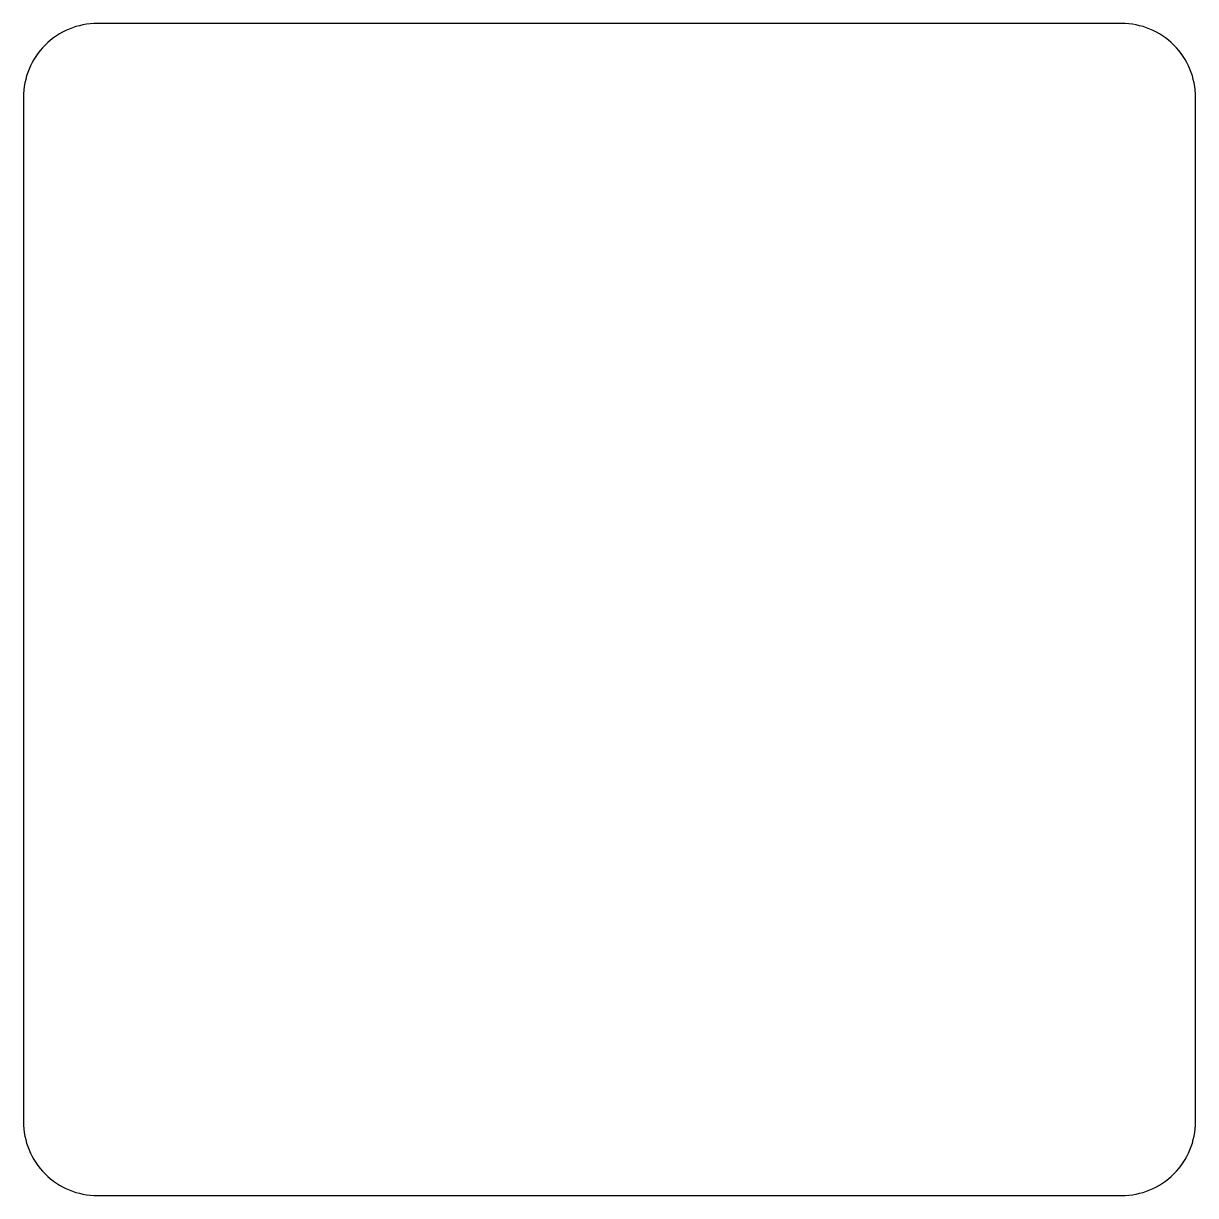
# Model space of a CAD drawing. Header units: millimetres. Extents: x -47.5 to 47.5, y -47.5 to 47.5.
import ezdxf

# ---------------------------------------------------------------- set-up
doc = ezdxf.new("R2010")
doc.units = ezdxf.units.MM
doc.layers.add('Edge.Cuts', color=7, linetype='Continuous')

msp = doc.modelspace()

# ---------------------------------------------------------------- linework, layer by layer
at = {"layer": 'Edge.Cuts'}
msp.add_lwpolyline([(-41.5, -47.5), (41.5, -47.5, 0.414214), (47.5, -41.5), (47.5, 41.5, 0.414214), (41.5, 47.5), (-41.5, 47.5, 0.414214), (-47.5, 41.5), (-47.5, -41.5, 0.414214)], format="xyb", close=True, dxfattribs=at)

doc.saveas('drawing.dxf')
